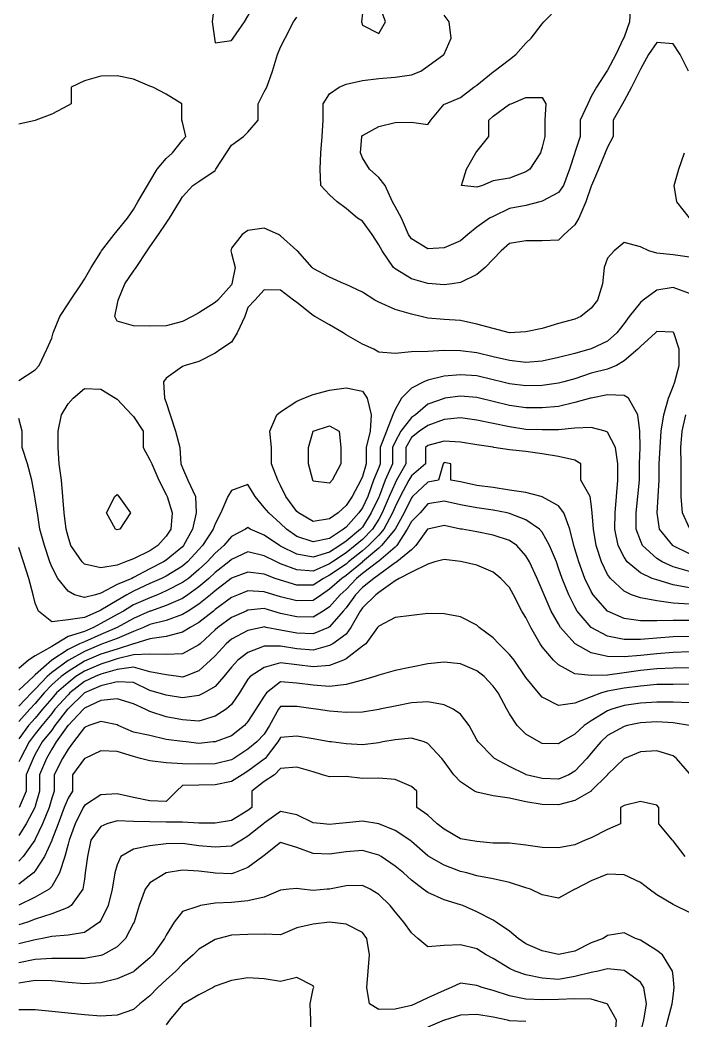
# Model space of a CAD drawing. Header units: inches. Extents: x 450896 to 463247, y 7386701 to 7399440.
# Drawn here: x 455030 to 456218, y 7392621 to 7394413 of the extents above; entities that cross this region are included whole.
import ezdxf

# ---------------------------------------------------------------- set-up
doc = ezdxf.new("R2010")
doc.units = ezdxf.units.IN
doc.header["$MEASUREMENT"] = 0

msp = doc.modelspace()

# ---------------------------------------------------------------- linework, layer by layer
for points, elevation in [([(455409.4, 7394375.7), (455412.4, 7394380), (455432.8, 7394409.3), (455438.7, 7394419.7), (455450.5, 7394438.6), (455468, 7394463.8), (455470.3, 7394467.9), (455490.2, 7394497.2), (455468, 7394508.9), (455438.7, 7394503.3), (455419.4, 7394497.2), (455409.4, 7394491.7), (455385.9, 7394467.9), (455380.1, 7394454.9), (455378, 7394438.6), (455374.8, 7394409.3), (455378.6, 7394380), (455380.1, 7394371.7), (455409.4, 7394375.7)], 740), ([(455643.7, 7394425.1), (455642, 7394409.3), (455643.7, 7394403.3), (455673, 7394388.6), (455685.2, 7394409.3), (455674.8, 7394438.6)], 760), ([(456124.2, 7394438.6), (456121.9, 7394409.3), (456112.3, 7394381.9), (456111.6, 7394380), (456097.9, 7394350.7), (456083, 7394323), (456081.7, 7394321.4), (456063.1, 7394292.2), (456053.7, 7394275.5), (456047.3, 7394262.9), (456033.8, 7394233.6), (456033.8, 7394204.3), (456024.4, 7394175.8), (456024.1, 7394175), (456014.6, 7394145.7), (456004.1, 7394116.4), (455995.1, 7394104.1), (455965.8, 7394088.2), (455961.8, 7394087.1), (455936.6, 7394081), (455907.3, 7394075.5), (455878, 7394061.3), (455871.6, 7394057.9), (455848.7, 7394042.1), (455832.7, 7394028.6)], 800), ([(456227.8, 7394321.4), (456213.1, 7394350.7), (456200.1, 7394370.3), (456170.8, 7394372.5), (456156.4, 7394350.7), (456141.6, 7394324.8), (456139.9, 7394321.4), (456125.6, 7394292.2), (456112.3, 7394267.9), (456109.4, 7394262.9), (456093, 7394233.6), (456093, 7394204.3), (456083, 7394185.2), (456078.8, 7394175), (456066.4, 7394145.7), (456054, 7394116.4), (456053.7, 7394115.6), (456043.8, 7394087.1), (456031.4, 7394057.9), (456024.4, 7394045.9), (456005.3, 7394028.6), (455995.1, 7394018.9), (455965.8, 7394017.3), (455936.6, 7394017.4), (455907.3, 7394012.9), (455892, 7393999.3), (455878, 7393984.8), (455863.6, 7393970), (455848.7, 7393957), (455819.4, 7393942.9), (455804.8, 7393940.7), (455790.1, 7393938.9), (455768.6, 7393940.7), (455760.8, 7393941.3), (455731.5, 7393949.2), (455702.3, 7393967.1), (455699.5, 7393970), (455679.3, 7393999.3), (455673, 7394010.4), (455661.2, 7394028.6), (455643.7, 7394052.5), (455635.2, 7394057.9), (455614.4, 7394075.2), (455598.3, 7394087.1), (455585.1, 7394099.7), (455569.5, 7394116.4), (455568, 7394145.7), (455569, 7394175), (455571.8, 7394204.3), (455573.6, 7394233.6), (455573.6, 7394262.9), (455585.1, 7394280.4), (455602.1, 7394292.2), (455614.4, 7394298), (455643.7, 7394304.4), (455673, 7394307.9), (455702.3, 7394310.1), (455731.5, 7394314.7), (455748.2, 7394321.4), (455760.8, 7394330.2), (455789.8, 7394350.7), (455790.1, 7394351.4), (455802.7, 7394380), (455799, 7394409.3), (455790.1, 7394421.6)], 780), ([(455832.7, 7394028.6), (455819.4, 7394017.4), (455790.1, 7394005.1), (455760.8, 7394003.2), (455731.5, 7394021.2), (455726.2, 7394028.6), (455713.8, 7394057.9), (455702.3, 7394078.8), (455697.7, 7394087.1), (455684.5, 7394116.4), (455673, 7394130.8), (455656.2, 7394145.7), (455643.7, 7394165.8), (455640.1, 7394175), (455642.6, 7394204.3), (455643.7, 7394205.7), (455673, 7394222.2), (455702.3, 7394229.1), (455731.5, 7394229.8), (455760.8, 7394225.9), (455766.3, 7394233.6), (455790.1, 7394262), (455792.3, 7394262.9), (455819.4, 7394274), (455843.1, 7394292.2), (455848.7, 7394296.1), (455878, 7394320.2), (455879.5, 7394321.4), (455907.3, 7394341.9), (455918.5, 7394350.7), (455936.6, 7394371.2), (455945.9, 7394380), (455965.8, 7394405.9), (455968.5, 7394409.3), (455995.1, 7394436)], 800), ([(456229.4, 7393988.5), (456200.1, 7393992.2), (456170.8, 7393995.7), (456156.9, 7393999.3), (456141.6, 7394006.8), (456112.3, 7394014.8), (456094.6, 7393999.3), (456083, 7393986.4), (456076.6, 7393970), (456074, 7393940.7), (456064.8, 7393911.4), (456053.7, 7393897.2), (456035.1, 7393882.1), (456024.4, 7393877.5), (455995.1, 7393869.8), (455965.8, 7393860.4), (455936.6, 7393854.6), (455907.3, 7393853.1), (455878, 7393860.7), (455848.7, 7393868.2), (455819.4, 7393875.1), (455790.1, 7393876.5), (455760.8, 7393879.3), (455748.8, 7393882.1), (455731.5, 7393886.2), (455702.3, 7393894.6), (455673, 7393908), (455666.1, 7393911.4), (455643.7, 7393925.5), (455614.4, 7393939.2), (455611.3, 7393940.7), (455585.1, 7393952.4), (455555.8, 7393967.9), (455553.6, 7393970), (455527.2, 7393999.3), (455526.5, 7394000), (455497.2, 7394026.6), (455493.7, 7394028.6), (455468, 7394040), (455438.7, 7394035.9), (455428.5, 7394028.6), (455409.4, 7394004.5), (455407.8, 7393999.3), (455409.4, 7393994.7), (455416, 7393970), (455409.9, 7393940.7), (455409.4, 7393939), (455385, 7393911.4), (455380.1, 7393907.4), (455350.8, 7393888.6), (455339, 7393882.1), (455321.5, 7393873), (455292.2, 7393865.6), (455262.9, 7393864.5), (455233.7, 7393865.2), (455204.4, 7393873.7), (455200.3, 7393882.1), (455204.4, 7393902.3), (455206.1, 7393911.4), (455218.5, 7393940.7), (455233.7, 7393963.4), (455238.5, 7393970), (455258, 7393999.3), (455262.9, 7394006.5), (455278.5, 7394028.6), (455292.2, 7394049.2), (455298.2, 7394057.9), (455316.1, 7394087.1), (455321.5, 7394096.3), (455340, 7394116.4), (455350.8, 7394123.5), (455380.1, 7394143.6), (455381.3, 7394145.7), (455400.4, 7394175), (455409.4, 7394188.4), (455431, 7394204.3), (455438.7, 7394211.7), (455457, 7394233.6), (455457, 7394262.9), (455468, 7394284.1), (455472.3, 7394292.2), (455482.5, 7394321.4), (455491.5, 7394350.7), (455497.2, 7394363.9), (455505.6, 7394380), (455520.5, 7394409.3), (455526.5, 7394417.6)], 760), ([(455028.6, 7393767.3), (455057.9, 7393786.6), (455064.6, 7393794.3), (455078.4, 7393823.6), (455087.2, 7393843.3), (455090, 7393852.8), (455101.8, 7393882.1), (455116.5, 7393904.7), (455121.1, 7393911.4), (455140.6, 7393940.7), (455145.8, 7393948.9), (455157.7, 7393970), (455175.1, 7393997.5), (455176.3, 7393999.3), (455199.3, 7394028.6), (455204.4, 7394035.1), (455222.9, 7394057.9), (455233.7, 7394073.4), (455241.6, 7394087.1), (455259.1, 7394116.4), (455262.9, 7394123.9), (455276.2, 7394145.7), (455292.2, 7394164.6), (455303.4, 7394175), (455321.5, 7394197.9), (455327.3, 7394204.3), (455321.5, 7394229.7), (455320.4, 7394233.6), (455320.4, 7394262.9), (455292.2, 7394279.8), (455268.2, 7394292.2), (455262.9, 7394294.4), (455233.7, 7394307), (455204.4, 7394312.7), (455175.1, 7394312.1), (455145.8, 7394303.6), (455122.4, 7394292.2), (455122.4, 7394262.9), (455116.5, 7394259.9), (455087.2, 7394243.9), (455058.9, 7394233.6), (455057.9, 7394233.1), (455028.6, 7394226.3)], 740), ([(455858.8, 7394116.4), (455848.7, 7394113.3), (455821.4, 7394116.4), (455830, 7394145.7), (455846.7, 7394175), (455848.7, 7394177.1), (455870.2, 7394204.3), (455870.2, 7394233.6), (455878, 7394240.4), (455907.3, 7394261.8), (455910.4, 7394262.9), (455936.6, 7394274), (455965.8, 7394273.7), (455972.3, 7394262.9), (455970.2, 7394233.6), (455970.2, 7394204.3), (455965.8, 7394185.1), (455962.9, 7394175), (455943.7, 7394145.7), (455936.6, 7394141.1), (455907.3, 7394129.5), (455878, 7394124.7), (455858.8, 7394116.4)], 820), ([(456229.4, 7394058.4), (456207, 7394087.1), (456202.4, 7394116.4), (456210.3, 7394145.7), (456220.8, 7394175)], 780), ([(456229.4, 7393923.1), (456200.1, 7393933.7), (456170.8, 7393929.5), (456146.7, 7393911.4), (456141.6, 7393907.3), (456121.4, 7393882.1), (456112.3, 7393869.7), (456099.3, 7393852.8), (456083, 7393838.2), (456053.7, 7393824.5), (456051, 7393823.6), (456024.4, 7393815.9), (455995.1, 7393808.9), (455965.8, 7393802.3), (455936.6, 7393799.9), (455907.3, 7393803.2), (455878, 7393810.1), (455848.7, 7393816.8), (455819.4, 7393820.9), (455790.1, 7393821.3), (455760.8, 7393819.7), (455731.5, 7393818.9), (455702.3, 7393815.9), (455673, 7393818.5), (455664.5, 7393823.6), (455643.7, 7393832.5), (455614.4, 7393849.1), (455609.1, 7393852.8), (455585.1, 7393867.2), (455558.5, 7393882.1), (455555.8, 7393883.6), (455526.5, 7393907.2), (455520.4, 7393911.4), (455497.2, 7393929.3), (455468, 7393929.7), (455450.8, 7393911.4), (455438.7, 7393898.1), (455433.2, 7393882.1), (455419.2, 7393852.8), (455409.4, 7393836.4), (455390.2, 7393823.6), (455380.1, 7393816.6), (455350.8, 7393801.3), (455326.2, 7393794.3), (455321.5, 7393792.7), (455292.2, 7393771.6), (455287.6, 7393765), (455289.3, 7393735.7), (455292.2, 7393728), (455299.3, 7393706.4), (455308.7, 7393677.1), (455316.9, 7393647.8), (455318.8, 7393618.5), (455321.5, 7393611.4), (455331.2, 7393589.3), (455344.9, 7393560), (455346.1, 7393530.7), (455339.7, 7393501.4), (455323.4, 7393472.1), (455321.5, 7393470.1), (455292.2, 7393446), (455287.3, 7393442.8), (455262.9, 7393430.6), (455233.7, 7393414.9), (455230.7, 7393413.5), (455204.4, 7393402.4), (455175.1, 7393386.9), (455165.7, 7393384.2), (455145.8, 7393379.2), (455127.9, 7393384.2), (455116.5, 7393390.5), (455098.2, 7393413.5), (455087.2, 7393433.9), (455083.7, 7393442.8), (455074.1, 7393472.1), (455066.1, 7393501.4), (455061.6, 7393530.7), (455057.9, 7393555), (455057.1, 7393560), (455051.7, 7393589.3), (455043.9, 7393618.5), (455034.6, 7393647.8), (455034.6, 7393677.1), (455028.6, 7393699.7)], 740), ([(456229.4, 7393457.5), (456200.1, 7393471.8), (456199.7, 7393472.1), (456175.7, 7393501.4), (456171.8, 7393530.7), (456173.7, 7393560), (456175.4, 7393589.3), (456175.4, 7393618.5), (456176.8, 7393647.8), (456178.9, 7393677.1), (456183.9, 7393706.4), (456191.7, 7393735.7), (456200.1, 7393756.7), (456203.4, 7393765), (456211.2, 7393794.3), (456211, 7393823.6), (456201.3, 7393852.8), (456200.1, 7393854.1), (456170.8, 7393855.1), (456168.5, 7393852.8), (456141.6, 7393828.5), (456136.8, 7393823.6), (456112.3, 7393803), (456098.8, 7393794.3), (456083, 7393787.7), (456053.7, 7393780.4), (456024.4, 7393770.6), (456004.6, 7393765), (455995.1, 7393762.5), (455965.8, 7393758.7), (455936.6, 7393758.1), (455907.3, 7393761.3), (455892.9, 7393765), (455878, 7393768.9), (455848.7, 7393775.8), (455819.4, 7393777.7), (455790.1, 7393775.3), (455760.8, 7393768.1), (455753.9, 7393765), (455731.5, 7393753.6), (455714, 7393735.7), (455702.3, 7393715.7), (455698.4, 7393706.4), (455686.7, 7393677.1), (455675.7, 7393647.8), (455675.7, 7393618.5), (455673, 7393611.9), (455663.8, 7393589.3), (455653.3, 7393560), (455643.7, 7393539.7), (455637.1, 7393530.7), (455614.4, 7393504.8), (455610, 7393501.4), (455585.1, 7393485.1), (455555.8, 7393478.9), (455526.5, 7393488.6), (455508, 7393501.4), (455497.2, 7393511.6), (455475.9, 7393530.7), (455468, 7393540.5), (455451.5, 7393560), (455438.7, 7393581.2), (455409.4, 7393570.9), (455402.8, 7393560), (455390.4, 7393530.7), (455380.1, 7393511.3), (455376.5, 7393501.4), (455357.3, 7393472.1), (455350.8, 7393465), (455330.3, 7393442.8), (455321.5, 7393435.4), (455292.2, 7393417.5), (455284.2, 7393413.5), (455262.9, 7393404), (455233.7, 7393390.7), (455221.7, 7393384.2), (455204.4, 7393373.9), (455175.1, 7393356.4), (455171.9, 7393355), (455145.8, 7393343.3), (455116.5, 7393339.5), (455087.2, 7393335.6), (455063.5, 7393355), (455057.9, 7393369), (455054, 7393384.2), (455046.5, 7393413.5), (455037, 7393442.8), (455028.6, 7393468.6)], 720), ([(456229.4, 7393425.9), (456200.1, 7393434.3), (456180.8, 7393442.8), (456170.8, 7393448.9), (456145.7, 7393472.1), (456141.6, 7393481.1), (456134.3, 7393501.4), (456133.8, 7393530.7), (456137.1, 7393560), (456140, 7393589.3), (456140, 7393618.5), (456141.2, 7393647.8), (456140.8, 7393677.1), (456137.1, 7393706.4), (456120.1, 7393735.7), (456112.3, 7393740.7), (456083, 7393742.1), (456053.7, 7393736.1), (456052.3, 7393735.7), (456024.4, 7393728), (455995.1, 7393721.3), (455965.8, 7393718.8), (455936.6, 7393718.8), (455907.3, 7393722.7), (455878, 7393729.9), (455853.6, 7393735.7), (455848.7, 7393736.9), (455819.4, 7393739.6), (455791.4, 7393735.7), (455790.1, 7393735.5), (455760.8, 7393725.1), (455738.6, 7393706.4), (455731.5, 7393701.4), (455712.5, 7393677.1), (455702.3, 7393657.7), (455697.8, 7393647.8), (455697.8, 7393618.5), (455684.6, 7393589.3), (455673.5, 7393560), (455673, 7393558.7), (455659.6, 7393530.7), (455643.7, 7393505.2), (455640.3, 7393501.4), (455614.4, 7393480.2), (455603.3, 7393472.1), (455585.1, 7393460.3), (455555.8, 7393451.6), (455526.5, 7393456.6), (455497.2, 7393471.1), (455495.4, 7393472.1), (455468, 7393490.6), (455443, 7393501.4), (455438.7, 7393504.2), (455434.3, 7393501.4), (455409.4, 7393488.1), (455395.6, 7393472.1), (455380.1, 7393458.6), (455365.6, 7393442.8), (455350.8, 7393429.2), (455332.1, 7393413.5), (455321.5, 7393405.8), (455292.2, 7393390.9), (455276.7, 7393384.2), (455262.9, 7393378.8), (455233.7, 7393366), (455215.8, 7393355), (455204.4, 7393348.5), (455175.1, 7393332.6), (455162.4, 7393325.7), (455145.8, 7393318.5), (455116.5, 7393309.4), (455095.1, 7393296.4), (455087.2, 7393291.8), (455057.9, 7393274.8), (455045.8, 7393267.1), (455028.6, 7393252.4)], 700), ([(455219.3, 7393442.8), (455204.4, 7393437.3), (455175.1, 7393432.6), (455145.8, 7393439.1), (455141.6, 7393442.8), (455121.7, 7393472.1), (455116.5, 7393488.1), (455113, 7393501.4), (455109.3, 7393530.7), (455107.4, 7393560), (455104.9, 7393589.3), (455100.8, 7393618.5), (455099.1, 7393647.8), (455099.1, 7393677.1), (455104.9, 7393706.4), (455116.5, 7393725.9), (455125.9, 7393735.7), (455145.8, 7393753.1), (455175.1, 7393751.9), (455201.4, 7393735.7), (455204.4, 7393734.1), (455230.5, 7393706.4), (455233.7, 7393703), (455250.8, 7393677.1), (455250.8, 7393647.8), (455262.9, 7393625.4), (455266.4, 7393618.5), (455279.1, 7393589.3), (455292.2, 7393563.6), (455294, 7393560), (455303.1, 7393530.7), (455300.6, 7393501.4), (455292.2, 7393489), (455277.6, 7393472.1), (455262.9, 7393462.7), (455233.7, 7393448.7), (455219.3, 7393442.8)], 760), ([(455600.1, 7393530.7), (455585.1, 7393519.7), (455555.8, 7393515.5), (455529.2, 7393530.7), (455526.5, 7393533.1), (455506.4, 7393560), (455497.2, 7393579.5), (455492.2, 7393589.3), (455481.1, 7393618.5), (455481.1, 7393647.8), (455477.9, 7393677.1), (455490.3, 7393706.4), (455497.2, 7393711.7), (455526.5, 7393730.3), (455539.1, 7393735.7), (455555.8, 7393742.7), (455585.1, 7393750.5), (455614.4, 7393754.4), (455643.7, 7393748.5), (455652.3, 7393735.7), (455659.2, 7393706.4), (455657.9, 7393677.1), (455650.6, 7393647.8), (455650.6, 7393618.5), (455643.7, 7393595.6), (455640.9, 7393589.3), (455625.3, 7393560), (455614.4, 7393544), (455600.1, 7393530.7)], 740), ([(456229.4, 7393503.3), (456217.1, 7393530.7), (456214.5, 7393560), (456214.5, 7393589.3), (456214.5, 7393618.5), (456214.2, 7393647.8), (456216.2, 7393677.1), (456223.1, 7393706.4)], 740), ([(456229.4, 7393396.7), (456200.1, 7393401.6), (456170.8, 7393410.7), (456163, 7393413.5), (456141.6, 7393423.4), (456118.2, 7393442.8), (456112.3, 7393451.1), (456101.6, 7393472.1), (456096, 7393501.4), (456096.2, 7393530.7), (456098.6, 7393560), (456101.5, 7393589.3), (456101.5, 7393618.5), (456097.2, 7393647.8), (456083, 7393675), (456078.4, 7393677.1), (456053.7, 7393683.5), (456024.4, 7393682.4), (455995.1, 7393679.2), (455965.8, 7393679.2), (455936.6, 7393680.1), (455907.3, 7393684.6), (455878, 7393690.4), (455848.7, 7393696.5), (455819.4, 7393701), (455790.1, 7393697.6), (455760.8, 7393687.2), (455745.9, 7393677.1), (455731.5, 7393665.6), (455721.7, 7393647.8), (455721.7, 7393618.5), (455705, 7393589.3), (455702.3, 7393583.9), (455691.9, 7393560), (455679.2, 7393530.7), (455673, 7393519.2), (455662, 7393501.4), (455643.7, 7393483), (455630.6, 7393472.1), (455614.4, 7393459), (455590, 7393442.8), (455585.1, 7393439.5), (455555.8, 7393426.6), (455526.5, 7393428.7), (455497.2, 7393439.6), (455489.7, 7393442.8), (455468, 7393453.5), (455438.7, 7393460.8), (455409.4, 7393447), (455404.6, 7393442.8), (455380.1, 7393423.9), (455368.9, 7393413.5), (455350.8, 7393398.2), (455331.1, 7393384.2), (455321.5, 7393377.7), (455292.2, 7393364.7), (455264.5, 7393355), (455262.9, 7393354.5), (455233.7, 7393341.6), (455204.5, 7393325.7), (455204.4, 7393325.6), (455175.1, 7393313.1), (455145.8, 7393300.1), (455137.3, 7393296.4), (455116.5, 7393286.4), (455087.3, 7393267.1), (455087.2, 7393267.1), (455057.9, 7393241), (455054.5, 7393237.8), (455028.6, 7393213.4)], 680), ([(455589.7, 7393589.3), (455585.1, 7393583.7), (455555.8, 7393587.7), (455554.7, 7393589.3), (455547.1, 7393618.5), (455547.1, 7393647.8), (455555.8, 7393677.1), (455555.8, 7393677.1), (455585.1, 7393686.7), (455602.2, 7393677.1), (455605, 7393647.8), (455605, 7393618.5), (455589.7, 7393589.3)], 760), ([(456229.4, 7393367.3), (456200.1, 7393369.3), (456170.8, 7393373.3), (456141.6, 7393378.4), (456125.5, 7393384.2), (456112.3, 7393390.8), (456088, 7393413.5), (456083, 7393420.1), (456071.7, 7393442.8), (456062.4, 7393472.1), (456057.4, 7393501.4), (456055.3, 7393530.7), (456053.7, 7393546.9), (456051.7, 7393560), (456034.8, 7393589.3), (456034.8, 7393618.5), (456024.4, 7393624.8), (455995.1, 7393631.7), (455965.8, 7393636.6), (455936.6, 7393640.2), (455907.3, 7393643.3), (455878.9, 7393647.8), (455878, 7393648), (455848.7, 7393652.7), (455819.4, 7393657.3), (455790.1, 7393658.8), (455760.8, 7393651.1), (455756.9, 7393647.8), (455756.9, 7393618.5), (455731.5, 7393596.7), (455727.1, 7393589.3), (455711.4, 7393560), (455702.3, 7393541.2), (455697.7, 7393530.7), (455682.3, 7393501.4), (455673, 7393490.7), (455654.4, 7393472.1), (455643.7, 7393462.6), (455619.1, 7393442.8), (455614.4, 7393438.9), (455585.1, 7393419.2), (455574.2, 7393413.5), (455555.8, 7393401.1), (455526.5, 7393401.5), (455497.2, 7393410.2), (455487.6, 7393413.5), (455468, 7393420.9), (455438.7, 7393424.8), (455409.4, 7393414), (455408.8, 7393413.5), (455380.1, 7393391.3), (455371.7, 7393384.2), (455350.8, 7393367.4), (455331.6, 7393355), (455321.5, 7393348.8), (455292.2, 7393338.1), (455262.9, 7393330.8), (455251.4, 7393325.7), (455233.7, 7393318.2), (455204.4, 7393305.8), (455178.5, 7393296.4), (455175.1, 7393295.3), (455145.8, 7393282.6), (455117.9, 7393267.1), (455116.5, 7393266.2), (455087.2, 7393245.3), (455079.1, 7393237.8), (455057.9, 7393215.1), (455051.1, 7393208.5), (455028.6, 7393184.9)], 660), ([(456229.4, 7393338.2), (456200.1, 7393338.3), (456170.8, 7393337.3), (456141.6, 7393337.7), (456112.3, 7393341.8), (456083, 7393354.8), (456082.8, 7393355), (456057.1, 7393384.2), (456053.7, 7393390.1), (456042.4, 7393413.5), (456031.4, 7393442.8), (456024.4, 7393466.4), (456022.6, 7393472.1), (456015.3, 7393501.4), (456004.4, 7393530.7), (455995.1, 7393543.2), (455965.8, 7393559.3), (455963.7, 7393560), (455936.6, 7393566.9), (455907.3, 7393571.1), (455878, 7393576.3), (455848.7, 7393579.4), (455819.4, 7393586.1), (455802.4, 7393589.3), (455802.4, 7393618.5), (455790.1, 7393620.6), (455788.5, 7393618.5), (455780, 7393589.3), (455760.8, 7393585.6), (455733.4, 7393560), (455731.5, 7393557.8), (455718.6, 7393530.7), (455702.3, 7393501.6), (455702.2, 7393501.4), (455677.9, 7393472.1), (455673, 7393467.8), (455643.9, 7393442.8), (455643.7, 7393442.7), (455614.4, 7393418.7), (455606.8, 7393413.5), (455585.1, 7393393.9), (455570.7, 7393384.2), (455555.8, 7393373.7), (455526.5, 7393373.5), (455497.2, 7393380.7), (455485, 7393384.2), (455468, 7393389.4), (455438.7, 7393390.9), (455421.4, 7393384.2), (455409.4, 7393379.4), (455380.1, 7393357.5), (455376.9, 7393355), (455350.8, 7393334.2), (455335.4, 7393325.7), (455321.5, 7393317.2), (455292.2, 7393309.4), (455262.9, 7393305.3), (455234.5, 7393296.4), (455233.7, 7393296.2), (455204.4, 7393287), (455175.1, 7393277.9), (455149.9, 7393267.1), (455145.8, 7393265.3), (455116.5, 7393247), (455104.1, 7393237.8), (455087.2, 7393222.8), (455073.8, 7393208.5), (455057.9, 7393189.6), (455048.1, 7393179.2), (455028.6, 7393157.6)], 640), ([(455209.2, 7393501.4), (455204.4, 7393500.5), (455201.8, 7393501.4), (455185.5, 7393530.7), (455200.5, 7393560), (455204.4, 7393563.3), (455207.6, 7393560), (455228.3, 7393530.7), (455209.2, 7393501.4)], 780), ([(456229.4, 7393309.7), (456200.1, 7393309), (456170.8, 7393306.2), (456141.6, 7393304), (456112.3, 7393304), (456083, 7393310.2), (456053.7, 7393325.6), (456053.6, 7393325.7), (456028.7, 7393355), (456024.4, 7393362.3), (456013.5, 7393384.2), (456001.3, 7393413.5), (455995.1, 7393431.9), (455991.1, 7393442.8), (455978.7, 7393472.1), (455965.8, 7393496), (455961, 7393501.4), (455936.6, 7393518.5), (455907.3, 7393529.8), (455903, 7393530.7), (455878, 7393535.4), (455848.7, 7393539.8), (455819.4, 7393544.8), (455790.1, 7393551.4), (455760.8, 7393546.7), (455747, 7393530.7), (455731.5, 7393515.2), (455723.7, 7393501.4), (455705.5, 7393472.1), (455702.3, 7393469.2), (455673, 7393444.1), (455671.5, 7393442.8), (455643.7, 7393422.1), (455633.2, 7393413.5), (455614.4, 7393393.8), (455603.9, 7393384.2), (455585.1, 7393362.5), (455573.6, 7393355), (455555.8, 7393344.3), (455526.5, 7393344.4), (455497.2, 7393350.7), (455483.6, 7393355), (455468, 7393359.6), (455438.7, 7393356.3), (455435.4, 7393355), (455409.4, 7393343.5), (455385, 7393325.7), (455380.1, 7393321.4), (455353, 7393296.4), (455350.8, 7393294.3), (455321.5, 7393278.3), (455292.2, 7393277.1), (455262.9, 7393278), (455233.7, 7393276.4), (455204.4, 7393269.2), (455197.4, 7393267.1), (455175.1, 7393260.2), (455145.8, 7393247.6), (455130.7, 7393237.8), (455116.5, 7393226.8), (455096.1, 7393208.5), (455087.2, 7393198.7), (455070.9, 7393179.2), (455057.9, 7393163.4), (455045.8, 7393150), (455028.6, 7393126.5)], 620), ([(456229.4, 7393281.8), (456200.1, 7393280.8), (456170.8, 7393278.6), (456141.6, 7393275.5), (456112.3, 7393273.2), (456083, 7393273.5), (456053.7, 7393280), (456024.8, 7393296.4), (456024.4, 7393296.7), (455998.8, 7393325.7), (455995.1, 7393331.8), (455982.1, 7393355), (455969.2, 7393384.2), (455965.8, 7393392.6), (455956.5, 7393413.5), (455942.9, 7393442.8), (455936.6, 7393453.5), (455920.2, 7393472.1), (455907.3, 7393481.1), (455878, 7393490.7), (455848.7, 7393496.9), (455822.3, 7393501.4), (455819.4, 7393501.8), (455790.1, 7393508.1), (455760.8, 7393501.7), (455760.5, 7393501.4), (455739.5, 7393472.1), (455731.5, 7393464.7), (455705.2, 7393442.8), (455702.3, 7393441.1), (455673, 7393419.6), (455664.3, 7393413.5), (455643.7, 7393397), (455631.5, 7393384.2), (455614.4, 7393360.8), (455609.4, 7393355), (455585.1, 7393326.7), (455583.1, 7393325.7), (455555.8, 7393314.4), (455526.5, 7393315.3), (455497.2, 7393320.7), (455471.6, 7393325.7), (455468, 7393326.5), (455463.9, 7393325.7), (455438.7, 7393319.9), (455409.4, 7393304.9), (455399.7, 7393296.4), (455380.1, 7393275.1), (455371.6, 7393267.1), (455350.8, 7393248.1), (455325, 7393237.8), (455321.5, 7393236.8), (455314.1, 7393237.8), (455292.2, 7393241), (455262.9, 7393246.4), (455233.7, 7393254.5), (455204.4, 7393250.2), (455175.1, 7393242.1), (455165, 7393237.8), (455145.8, 7393228.8), (455120, 7393208.5), (455116.5, 7393205.2), (455092.9, 7393179.2), (455087.2, 7393171.8), (455069.6, 7393150), (455057.9, 7393135.3), (455047, 7393120.7), (455031.4, 7393091.4), (455028.6, 7393085.3)], 600), ([(456229.4, 7393253.6), (456200.1, 7393252.7), (456170.8, 7393251.7), (456141.6, 7393248.4), (456112.3, 7393244.6), (456083, 7393240.4), (456053.7, 7393239.9), (456024.4, 7393242.4), (455995.1, 7393258.7), (455985.9, 7393267.1), (455965.8, 7393291.1), (455962.1, 7393296.4), (455945.3, 7393325.7), (455936.6, 7393343.2), (455929.4, 7393355), (455914.3, 7393384.2), (455907.3, 7393397.3), (455891.8, 7393413.5), (455878, 7393424.6), (455848.7, 7393436.8), (455822.2, 7393442.8), (455819.4, 7393443.4), (455790.1, 7393447.5), (455773.6, 7393442.8), (455760.8, 7393439), (455731.5, 7393424.7), (455709.4, 7393413.5), (455702.3, 7393409.1), (455673, 7393388.4), (455667.6, 7393384.2), (455643.7, 7393360.8), (455639.6, 7393355), (455623, 7393325.7), (455614.4, 7393313.8), (455590.7, 7393296.4), (455585.1, 7393293.2), (455555.8, 7393285.2), (455526.5, 7393287.1), (455497.2, 7393292.4), (455468, 7393291.9), (455438.7, 7393280.6), (455420.9, 7393267.1), (455409.4, 7393254.6), (455395.6, 7393237.8), (455380.1, 7393219.9), (455360.6, 7393208.5), (455350.8, 7393204), (455321.5, 7393199.7), (455292.2, 7393204.2), (455277.7, 7393208.5), (455262.9, 7393212.5), (455233.7, 7393226.9), (455204.4, 7393228.4), (455175.1, 7393221.4), (455146, 7393208.5), (455145.8, 7393208.4), (455116.5, 7393180.2), (455115.6, 7393179.2), (455093.1, 7393150), (455087.2, 7393142.1), (455070.2, 7393120.7), (455057.9, 7393099.1), (455053.8, 7393091.4), (455041.3, 7393062.1), (455041.3, 7393032.8), (455028.7, 7393003.5)], 580), ([(456229.4, 7393224), (456200.1, 7393223.7), (456170.8, 7393223.3), (456141.6, 7393220.5), (456112.3, 7393216.7), (456083, 7393211.4), (456072.1, 7393208.5), (456053.7, 7393201.7), (456024.4, 7393190.3), (455995.1, 7393186), (455965.8, 7393201.1), (455959.2, 7393208.5), (455936.6, 7393235.8), (455935.3, 7393237.8), (455915.6, 7393267.1), (455907.3, 7393277.4), (455888.1, 7393296.4), (455878, 7393307.2), (455852.9, 7393325.7), (455848.7, 7393329.5), (455819.4, 7393344.6), (455790.1, 7393350.1), (455760.8, 7393350.4), (455731.5, 7393347.1), (455702.3, 7393343.3), (455673, 7393327.9), (455671, 7393325.7), (455650.1, 7393296.4), (455643.7, 7393292.2), (455614.4, 7393269.3), (455609.7, 7393267.1), (455585.1, 7393257.6), (455555.8, 7393255.1), (455526.5, 7393258.5), (455497.2, 7393262.6), (455468, 7393253.7), (455443, 7393237.8), (455438.7, 7393232.9), (455423.9, 7393208.5), (455409.4, 7393187.5), (455399.5, 7393179.2), (455380.1, 7393166.7), (455350.8, 7393158.2), (455321.5, 7393160.2), (455292.2, 7393165.6), (455262.9, 7393175.1), (455254.8, 7393179.2), (455233.7, 7393188.8), (455204.4, 7393198), (455175.1, 7393195.1), (455145.8, 7393181), (455144, 7393179.2), (455116.5, 7393150.4), (455116.2, 7393150), (455095.5, 7393120.7), (455087.2, 7393107.7), (455078.1, 7393091.4), (455065.5, 7393062.1), (455065.5, 7393032.8), (455057.9, 7393005.8), (455057.2, 7393003.5), (455041.6, 7392974.2), (455028.6, 7392953.4)], 560), ([(456229.4, 7393191), (456200.1, 7393192.2), (456170.8, 7393192.2), (456141.6, 7393190.1), (456112.3, 7393185.7), (456090.4, 7393179.2), (456083, 7393176.6), (456053.7, 7393158.7), (456041.1, 7393150), (456024.4, 7393134.7), (456000.1, 7393120.7), (455995.1, 7393117.3), (455965.8, 7393118.1), (455960.4, 7393120.7), (455936.6, 7393134.8), (455921, 7393150), (455907.3, 7393171), (455902.4, 7393179.2), (455886.7, 7393208.5), (455878, 7393220.4), (455861.6, 7393237.8), (455848.7, 7393247.9), (455819.4, 7393260.8), (455790.1, 7393263.6), (455760.8, 7393260.8), (455731.5, 7393254.5), (455702.3, 7393248.4), (455673, 7393240.2), (455666.1, 7393237.8), (455643.7, 7393231), (455614.4, 7393223.6), (455585.1, 7393220.1), (455555.8, 7393222.1), (455526.5, 7393226.1), (455497.2, 7393228.6), (455472, 7393208.5), (455468, 7393202.6), (455453, 7393179.2), (455438.7, 7393157.5), (455432.4, 7393150), (455409.4, 7393131.5), (455380.1, 7393121.1), (455376.5, 7393120.7), (455350.8, 7393118.2), (455327.9, 7393120.7), (455321.5, 7393121.4), (455292.2, 7393125.2), (455262.9, 7393132.4), (455233.7, 7393138.2), (455206.5, 7393150), (455204.4, 7393151.1), (455175.1, 7393157.3), (455153.7, 7393150), (455145.8, 7393146.7), (455126.5, 7393120.7), (455116.5, 7393107.6), (455106.6, 7393091.4), (455091.8, 7393062.1), (455091.8, 7393032.8), (455087.2, 7393019.9), (455082.5, 7393003.5), (455070.7, 7392974.2), (455057.9, 7392946.6), (455057, 7392944.9), (455036.4, 7392915.7), (455028.6, 7392907.6)], 540), ([(456229.4, 7393150.3), (456200.1, 7393154.7), (456170.8, 7393156.7), (456141.6, 7393155), (456118, 7393150), (456112.3, 7393148.3), (456083, 7393132.4), (456070.7, 7393120.7), (456053.7, 7393100.5), (456045.5, 7393091.4), (456024.4, 7393068.6), (456013.5, 7393062.1), (455995.1, 7393054.2), (455965.8, 7393055.3), (455937.1, 7393062.1), (455936.6, 7393062.3), (455907.3, 7393076.7), (455880.5, 7393091.4), (455878, 7393093.3), (455851.2, 7393120.7), (455848.7, 7393124.7), (455835.2, 7393150), (455819.4, 7393170.7), (455806.4, 7393179.2), (455790.1, 7393186.9), (455760.8, 7393192.3), (455731.5, 7393190.9), (455702.3, 7393185), (455675.2, 7393179.2), (455673, 7393178.8), (455643.7, 7393173.9), (455614.4, 7393173.7), (455585.1, 7393175.8), (455561.2, 7393179.2), (455555.8, 7393179.9), (455526.5, 7393184.3), (455497.2, 7393184), (455493.6, 7393179.2), (455477.4, 7393150), (455468, 7393134.8), (455454.4, 7393120.7), (455438.7, 7393107.8), (455413.4, 7393091.4), (455409.4, 7393088.9), (455380.1, 7393081.7), (455350.8, 7393080.8), (455321.5, 7393081.4), (455292.2, 7393083.1), (455262.9, 7393086.8), (455246, 7393091.4), (455233.7, 7393094.7), (455204.4, 7393103.6), (455175.1, 7393105.1), (455146.4, 7393091.4), (455145.8, 7393091), (455124.4, 7393062.1), (455124.4, 7393032.8), (455116.5, 7393020), (455109.7, 7393003.5), (455098.6, 7392974.2), (455087.4, 7392944.9), (455087.2, 7392944.5), (455074.2, 7392915.7), (455057.9, 7392889.9), (455054.5, 7392886.4), (455028.6, 7392866.5)], 520), ([(456229.4, 7393064.1), (456206.6, 7393091.4), (456200.1, 7393095.7), (456170.8, 7393104.9), (456141.6, 7393102.9), (456112.9, 7393091.4), (456112.3, 7393091.1), (456083, 7393062.6), (456082.6, 7393062.1), (456053.7, 7393033.1), (456053.3, 7393032.8), (456024.4, 7393016), (455995.1, 7393008.4), (455965.8, 7393008.9), (455936.6, 7393013.7), (455907.3, 7393020.1), (455878, 7393024.3), (455848.7, 7393031), (455844.7, 7393032.8), (455819.4, 7393049.5), (455807.3, 7393062.1), (455790.1, 7393086), (455785.8, 7393091.4), (455760.8, 7393117.7), (455754.5, 7393120.7), (455731.5, 7393127.7), (455702.3, 7393124.5), (455680.5, 7393120.7), (455673, 7393119.3), (455643.7, 7393115.3), (455614.4, 7393117.2), (455588, 7393120.7), (455585.1, 7393121), (455555.8, 7393126.4), (455526.5, 7393130.9), (455497.2, 7393128.7), (455492.3, 7393120.7), (455469.3, 7393091.4), (455468, 7393090), (455438.7, 7393068.3), (455428.5, 7393062.1), (455409.4, 7393050.2), (455380.1, 7393043.8), (455350.8, 7393043.4), (455321.5, 7393043), (455311, 7393032.8), (455292.2, 7393014), (455262.9, 7393015.1), (455233.7, 7393021.2), (455204.4, 7393027.9), (455175.1, 7393025.9), (455145.8, 7393007), (455143.5, 7393003.5), (455129.3, 7392974.2), (455118.3, 7392944.9), (455116.5, 7392937.8), (455110.5, 7392915.7), (455101.2, 7392886.4), (455087.2, 7392861.9), (455082.9, 7392857.1), (455057.9, 7392843.1), (455028.6, 7392828.8)], 500), ([(456221.9, 7392915.7), (456200.1, 7392943.8), (456199.2, 7392944.9), (456174.7, 7392974.2), (456174.7, 7393003.5), (456170.8, 7393007.5), (456141.6, 7393014.2), (456112.3, 7393006.8), (456106.3, 7393003.5), (456106.3, 7392974.2), (456083, 7392964.3), (456053.7, 7392949.3), (456043, 7392944.9), (456024.4, 7392936.7), (455995.1, 7392931), (455965.8, 7392931.8), (455936.6, 7392935.8), (455907.3, 7392939.4), (455878, 7392939.7), (455848.7, 7392942.6), (455833.8, 7392944.9), (455819.4, 7392947.5), (455790.1, 7392964.8), (455777.9, 7392974.2), (455760.8, 7392989.7), (455741.2, 7393003.5), (455741.2, 7393032.8), (455731.5, 7393040.7), (455702.3, 7393053.3), (455673, 7393056), (455643.7, 7393055.3), (455614.4, 7393059), (455585.1, 7393058.2), (455572, 7393062.1), (455555.8, 7393067), (455526.5, 7393075.7), (455497.2, 7393073.3), (455486.1, 7393062.1), (455468, 7393049.8), (455445.6, 7393032.8), (455445.6, 7393003.5), (455438.7, 7392997.9), (455409.4, 7392980.4), (455380.1, 7392975.5), (455350.8, 7392975.6), (455321.5, 7392977.2), (455292.2, 7392977.4), (455262.9, 7392977.5), (455233.7, 7392978.4), (455204.4, 7392979.5), (455186, 7392974.2), (455175.1, 7392969.6), (455157.3, 7392944.9), (455151.5, 7392915.7), (455147.3, 7392886.4), (455145.8, 7392875.2), (455142.8, 7392857.1), (455122, 7392827.8), (455116.5, 7392824.5), (455087.2, 7392812.9), (455057.9, 7392803.8), (455044.2, 7392798.5), (455028.6, 7392793.3)], 480), ([(456229.4, 7392815.8), (456203.9, 7392827.8), (456200.1, 7392829.6), (456170.8, 7392847.1), (456157.5, 7392857.1), (456141.6, 7392869.3), (456112.3, 7392883.1), (456083, 7392883.9), (456053.7, 7392871.9), (456024.6, 7392857.1), (456024.4, 7392857), (455995.1, 7392841.2), (455965.8, 7392847.2), (455944.7, 7392857.1), (455936.6, 7392859.7), (455907.3, 7392869.2), (455878, 7392875.5), (455848.7, 7392881.2), (455830.6, 7392886.4), (455819.4, 7392889.1), (455790.1, 7392900.5), (455763, 7392915.7), (455760.8, 7392917), (455731.5, 7392942.4), (455728.4, 7392944.9), (455702.3, 7392962.2), (455673.3, 7392974.2), (455673, 7392974.4), (455643.7, 7392979.1), (455614.4, 7392976.1), (455596.3, 7392974.2), (455585.1, 7392973), (455573.9, 7392974.2), (455555.8, 7392976.2), (455526.5, 7392990.3), (455497.2, 7392996.5), (455468, 7392975.3), (455466.6, 7392974.2), (455438.7, 7392952), (455426.9, 7392944.9), (455409.4, 7392934.3), (455380.1, 7392932.7), (455350.8, 7392934.7), (455321.5, 7392939.1), (455292.2, 7392938.3), (455262.9, 7392935), (455233.7, 7392928.7), (455211.2, 7392915.7), (455204.4, 7392900.8), (455200.3, 7392886.4), (455195.7, 7392857.1), (455188.1, 7392827.8), (455175.1, 7392801.4), (455173, 7392798.5), (455145.8, 7392780), (455116.5, 7392774.9), (455087.2, 7392772.6), (455070.9, 7392769.2), (455057.9, 7392766.8), (455028.6, 7392759.2)], 460), ([(456183.4, 7392593.5), (456190.7, 7392622.8), (456198.8, 7392652.1), (456200.1, 7392665.4), (456202, 7392681.4), (456200.1, 7392701.7), (456199.1, 7392710.6), (456181.2, 7392739.9), (456170.8, 7392747.8), (456141.6, 7392765.8), (456132.8, 7392769.2), (456112.3, 7392778.9), (456083, 7392774.2), (456074.9, 7392769.2), (456053.7, 7392761.2), (456024.4, 7392746.5), (455995.1, 7392740.6), (455965.8, 7392747), (455936.6, 7392759.6), (455922.6, 7392769.2), (455907.3, 7392782.2), (455883.3, 7392798.5), (455878, 7392801.8), (455848.7, 7392816.9), (455823.4, 7392827.8), (455819.4, 7392829.4), (455790.1, 7392838.3), (455760.8, 7392851.4), (455752.5, 7392857.1), (455731.5, 7392873.1), (455717.2, 7392886.4), (455702.3, 7392898.6), (455677.6, 7392915.7), (455673, 7392918.3), (455643.7, 7392926.7), (455614.4, 7392923.8), (455585.1, 7392919.8), (455555.8, 7392921.3), (455526.5, 7392931.9), (455497.2, 7392940.6), (455468, 7392917.4), (455465.5, 7392915.7), (455438.7, 7392896), (455414.6, 7392886.4), (455409.4, 7392884.6), (455380.1, 7392885.9), (455376.7, 7392886.4), (455350.8, 7392889.5), (455321.5, 7392891.2), (455292.2, 7392886.4), (455292.1, 7392886.4), (455262.9, 7392868.5), (455254.7, 7392857.1), (455243.7, 7392827.8), (455234.7, 7392798.5), (455233.7, 7392796.3), (455219.3, 7392769.2), (455204.4, 7392753.9), (455179.1, 7392739.9), (455175.1, 7392738.4), (455145.8, 7392733.1), (455116.5, 7392733.1), (455087.2, 7392733.3), (455057.9, 7392731.4), (455028.6, 7392725.5)], 440), ([(456141.6, 7392599.8), (456147.7, 7392622.8), (456152.4, 7392652.1), (456148.1, 7392681.4), (456141.6, 7392691), (456114.5, 7392710.6), (456112.3, 7392711.7), (456083, 7392714.6), (456066.1, 7392710.6), (456053.7, 7392708), (456024.4, 7392701), (455995.1, 7392695.6), (455965.8, 7392698), (455936.6, 7392704.1), (455917.5, 7392710.6), (455907.3, 7392715.3), (455878, 7392732.9), (455865.4, 7392739.9), (455848.7, 7392750.4), (455819.4, 7392757.7), (455790.1, 7392756.4), (455760.8, 7392754.1), (455743.3, 7392769.2), (455731.5, 7392779.4), (455718.1, 7392798.5), (455702.3, 7392817), (455693.4, 7392827.8), (455673, 7392848), (455657.6, 7392857.1), (455643.7, 7392864), (455614.4, 7392863), (455585.1, 7392857.5), (455580.9, 7392857.1), (455555.8, 7392854.7), (455534.4, 7392857.1), (455526.5, 7392858.3), (455512.3, 7392857.1), (455497.2, 7392855.3), (455468, 7392843.2), (455438.7, 7392836.2), (455409.4, 7392833.5), (455380.1, 7392832), (455353.9, 7392827.8), (455350.8, 7392827.1), (455321.5, 7392817.5), (455306.8, 7392798.5), (455292.2, 7392775.2), (455289.4, 7392769.2), (455268.5, 7392739.9), (455262.9, 7392734.4), (455235.2, 7392710.6), (455233.7, 7392709.5), (455204.4, 7392696.6), (455175.1, 7392689.9), (455145.8, 7392688), (455116.5, 7392690.3), (455087.2, 7392693.3), (455057.9, 7392693.6), (455028.6, 7392689.3)], 420), ([(456096.4, 7392593.5), (456098.9, 7392622.8), (456083, 7392651.2), (456081.5, 7392652.1), (456053.7, 7392660.2), (456024.4, 7392661.3), (455995.1, 7392659.8), (455965.8, 7392659.2), (455936.6, 7392660.3), (455907.3, 7392666.2), (455878, 7392675.7), (455858, 7392681.4), (455848.7, 7392684.7), (455819.4, 7392688.8), (455802.6, 7392681.4), (455790.1, 7392676.2), (455760.8, 7392663.1), (455738.2, 7392652.1), (455731.5, 7392649.3), (455702.3, 7392642.8), (455673, 7392641.9), (455656.4, 7392652.1), (455651.7, 7392681.4), (455654.1, 7392710.6), (455656.4, 7392739.9), (455651.7, 7392769.2), (455643.7, 7392780), (455614.4, 7392794.9), (455585.1, 7392798.1), (455555.8, 7392794.7), (455526.5, 7392788.2), (455497.2, 7392775.8), (455468, 7392776.6), (455438.7, 7392775.9), (455409.4, 7392775.1), (455386.3, 7392769.2), (455380.1, 7392767.1), (455350.8, 7392750.1), (455340.5, 7392739.9), (455321.5, 7392723), (455309.5, 7392710.6), (455292.2, 7392695.2), (455277.3, 7392681.4), (455262.9, 7392666.5), (455245.1, 7392652.1), (455233.7, 7392641.9), (455204.4, 7392631.8), (455175.1, 7392629.9), (455145.8, 7392632.5), (455116.5, 7392635.4), (455087.2, 7392638.5), (455057.9, 7392641.2), (455028.6, 7392641.3)], 400), ([(455551.6, 7392593.5), (455551.1, 7392622.8), (455549.9, 7392652.1), (455555.8, 7392678.8), (455556.9, 7392681.4), (455555.8, 7392684.3), (455526.5, 7392699), (455497.2, 7392692.2), (455468, 7392697), (455438.7, 7392698.3), (455409.4, 7392693.8), (455380.1, 7392683.5), (455376.5, 7392681.4), (455350.8, 7392668.2), (455323.4, 7392652.1), (455321.5, 7392650.7), (455298.4, 7392622.8), (455292.2, 7392614.7)], 380), ([(455936.6, 7392620.4), (455907.3, 7392621.9), (455903.4, 7392622.8), (455878, 7392628.3), (455848.7, 7392633.1), (455819.4, 7392631.9), (455790.6, 7392622.8), (455790.1, 7392622.6), (455760.8, 7392610.1)], 380)]:
    msp.add_lwpolyline(points, dxfattribs=dict(elevation=elevation))

doc.saveas('drawing.dxf')
